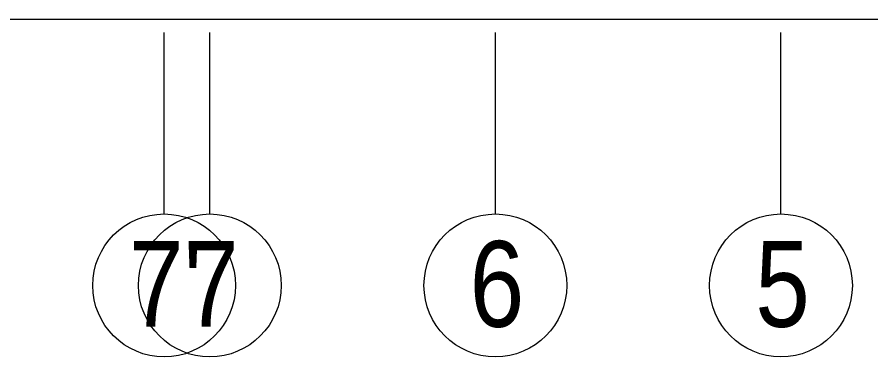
# Model space of a CAD drawing. Header units: metres. Extents: x -201 to 705, y -63 to 42.
# Drawn here: x -61.75 to -31.85, y -33.96 to -22.08 of the extents above; entities that cross this region are included whole.
import ezdxf

# ---------------------------------------------------------------- set-up
doc = ezdxf.new("R2010")
doc.units = ezdxf.units.M
doc.linetypes.add('Grid Line', pattern=[11.1125, 6.35, -1.5875, 1.5875, -1.5875])
for name, color, linetype, lineweight in [('A-----NPP', 7, 'Continuous', 9), ('A_GRID', 7, 'Continuous', 9), ('A_GRID_BALOON', 7, 'Continuous', 9)]:
    doc.layers.add(name, color=color, linetype=linetype, lineweight=lineweight)
doc.styles.add('Arial Narrow_1', font='ARIALN.TTF', dxfattribs={"height": 3})

# ---------------------------------------------------------------- blocks, each defined once
blk = doc.blocks.new('IC-TKN-M7-S22-000-10-A1-32-K-T-6C-200_rvt-1-_1_13_4_13_ PERON KATI _FFL__ANAHTAR PLAN')
at = {"layer": 'A-----NPP'}
for p, q in [((-125.751, -22.15), (-55.384, -22.15)), ((-55.384, -22.15), (6.65, -22.15))]:
    blk.add_line(p, q, dxfattribs=at)
blk = doc.blocks.new('Grid - Aks Sembolü-236857-_1_13_4_13_ PERON KATI _FFL__ANAHTAR PLAN')
at = {"layer": 'A_GRID_BALOON', "color": 253, "true_color": 0xaaaaaa}
blk.add_circle((0, 0), 0.005, dxfattribs=at)

msp = doc.modelspace()

# ---------------------------------------------------------------- linework, layer by layer
at = {"layer": 'A_GRID', "color": 253, "linetype": 'Grid Line', "true_color": 0xaaaaaa}
for p, q in [((-56.6, -28.963), (-56.6, 13.652)), ((-55, -28.963), (-55, 13.652)), ((-45, -28.963), (-45, 13.652)), ((-35, -28.963), (-35, 13.652))]:
    msp.add_line(p, q, dxfattribs=at)

# ---------------------------------------------------------------- block references
at = {"lineweight": 5}
msp.add_blockref('IC-TKN-M7-S22-000-10-A1-32-K-T-6C-200_rvt-1-_1_13_4_13_ PERON KATI _FFL__ANAHTAR PLAN', (0, 0), dxfattribs=at)
at = {"layer": 'A_GRID_BALOON', "color": 253, "true_color": 0xaaaaaa, "xscale": 499.9999999999995, "yscale": 499.9999999999995, "zscale": 499.9999999999995}
for p in [(-56.6, -31.463), (-55, -31.463), (-45, -31.463), (-35, -31.463)]:
    msp.add_blockref('Grid - Aks Sembolü-236857-_1_13_4_13_ PERON KATI _FFL__ANAHTAR PLAN', p, dxfattribs=at)

# ---------------------------------------------------------------- texts
at = {"layer": 'A_GRID_BALOON', "color": 253, "true_color": 0xaaaaaa, "char_height": 3, "attachment_point": 1, "style": 'Arial Narrow_1'}
for s, insert, width in [('\\fArial Narrow|b0|i0|c162|p34|;6', (-45.9, -29.91), 2.32489), ("7'", (-57.833, -29.91), 3.12658), ('\\fArial Narrow|b0|i0|c162|p34|;7', (-55.9, -29.91), 2.32489), ('\\fArial Narrow|b0|i0|c162|p34|;5', (-35.9, -29.91), 2.32489)]:
    msp.add_mtext(s, dxfattribs=dict(at, insert=insert, width=width))

doc.saveas('drawing.dxf')
